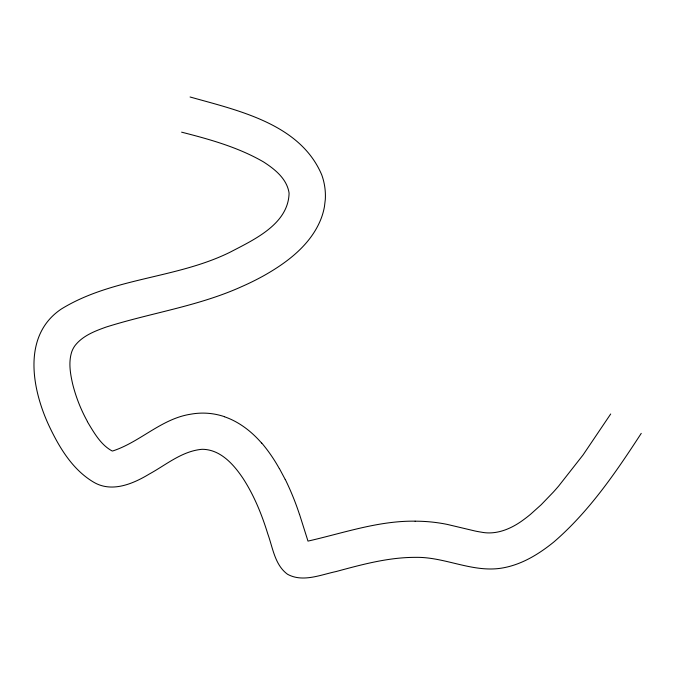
<?xml version="1.0" encoding="UTF-8"?>
<svg xmlns="http://www.w3.org/2000/svg" width="675" height="675" viewBox="0 0 675 675"><rect width="100%" height="100%" fill="white"/><g stroke="black" fill="none" stroke-linecap="round" stroke-linejoin="round"><path stroke-width="1.01" d="M610.698 413.986L583.048 454.967L558.596 486.135A335.61 335.61 0 0 1 553.348 492.092L541.215 504.706L530.491 514.342A138.417 138.417 0 0 1 524.213 519.252C512.013 528.483 496.673 535.334 481.056 532.111A102.845 102.845 0 0 1 474.972 530.989L447.306 524.424A160.312 160.312 0 0 0 415.108 521.193M641.25 433.358C615.929 472.255 589.359 511.321 553.981 541.873C539.148 553.922 522.323 564.325 503.28 567.835C473.361 573.429 445.441 556.791 415.733 557.356C388.555 557.272 362.137 564.502 336.116 571.539C320.532 574.83 302.746 582.652 287.516 574.256C274.767 564.941 272.818 547.729 267.789 533.9C261.858 514.628 254.205 495.72 243.245 478.727C233.862 464.602 220.455 449.305 202.07 449.297C182.115 451.035 166.21 464.78 149.259 474.061C133.102 483.823 112.042 492.818 93.994 482.38C72.782 470.002 59.569 447.972 49.3 426.364C32.02 389.686 21.676 335.526 61.374 308.99C112.717 277.425 176.715 278.716 230.394 252.045C254.087 239.625 288.394 224.117 289.086 193.101C286.968 178.816 274.835 169.197 263.427 161.865C238.132 147.226 209.731 139.345 181.609 132.165M415.108 521.167C378.354 520.67 343.389 533.073 307.986 541.105L299.523 514.375M190.08 96.989C238.14 110.531 300.265 123.761 321.798 175.011A61.746 61.746 0 0 1 325.299 199.597L324.439 206.651A65.905 65.905 0 0 1 321.401 217.856C311.42 244.333 287.508 262.356 263.655 275.771A263.385 263.385 0 0 1 242.047 286.47C198.737 306.155 151.251 312.803 106.169 327.054C94.93 331.062 82.831 335.703 75.187 345.381A24.131 24.131 0 0 0 71.727 351.861C68.352 362.348 70.284 373.646 72.681 384.117A154.643 154.643 0 0 0 87.472 421.571M224.556 416.787C239.144 421.808 251.665 431.587 261.681 443.154M279.399 468.534L285.196 479.427M87.353 421.639C93.884 432.439 100.651 444.833 112.202 451.001A6.387 6.387 0 0 0 112.852 450.925C140.181 441.998 161.409 418.728 190.612 414.222A67.39 67.39 0 0 1 224.581 416.711M261.782 443.07A159.916 159.916 0 0 1 279.307 468.585M285.255 479.393A273.974 273.974 0 0 1 299.472 514.392"/></g></svg>
